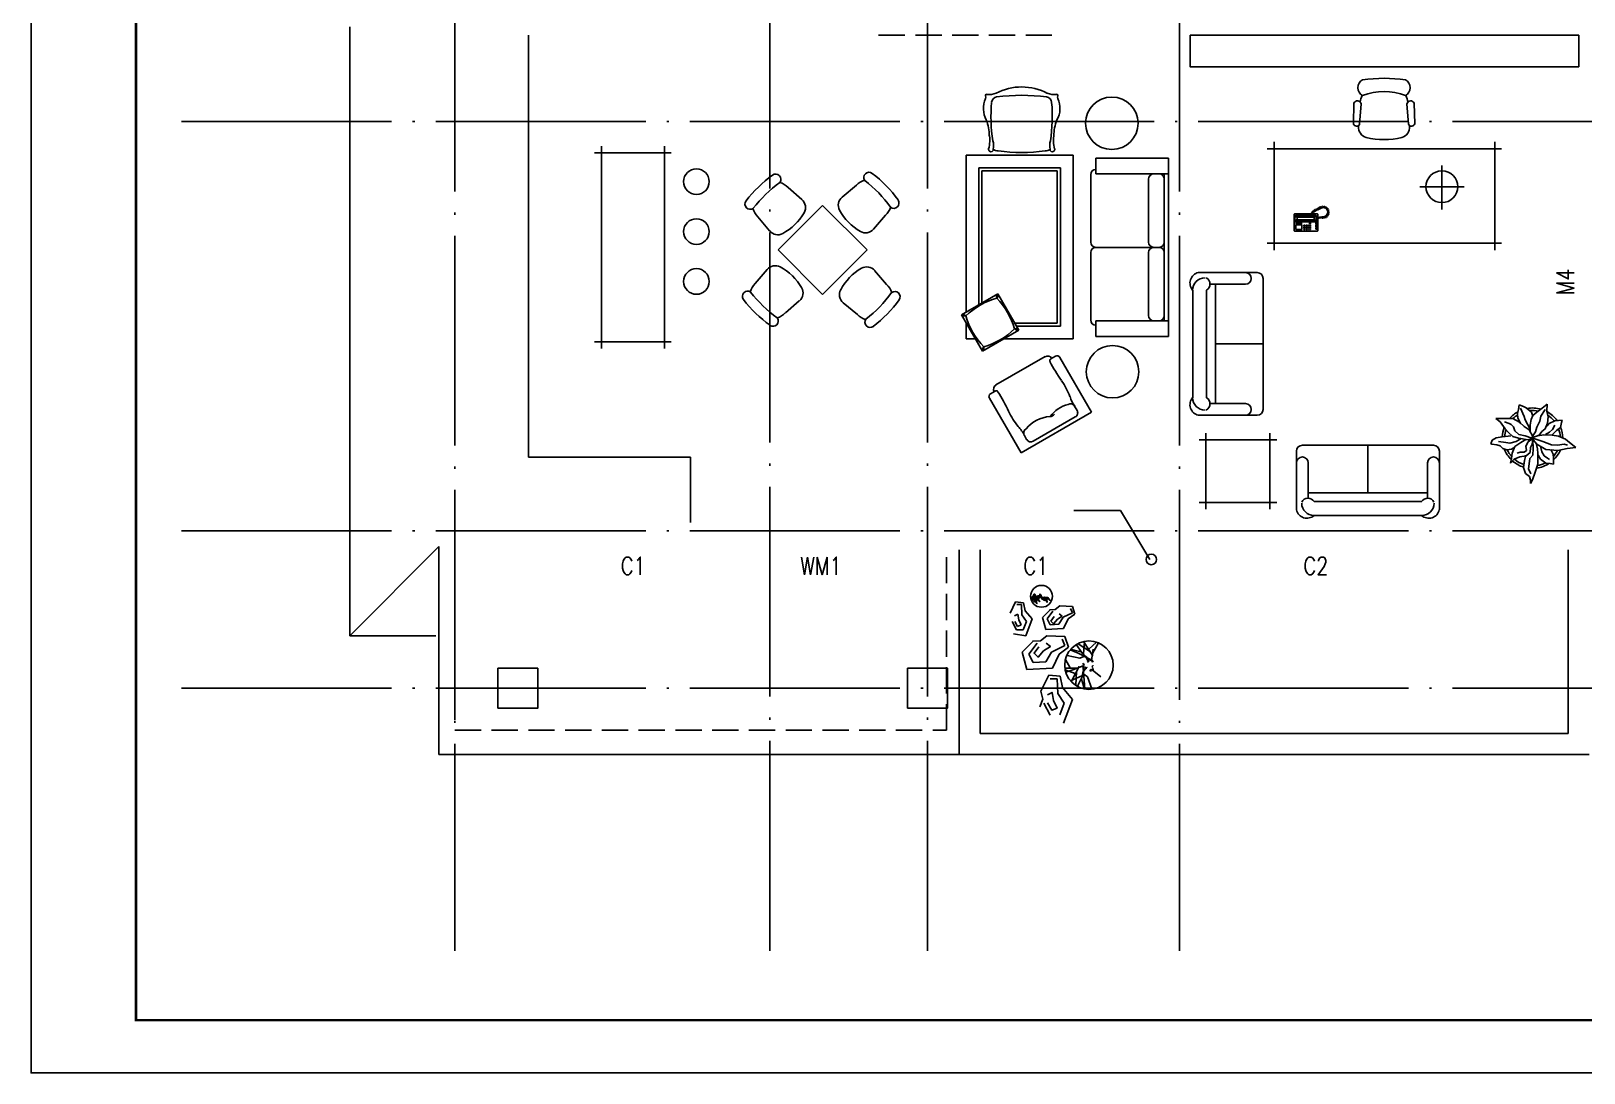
# Model space of a CAD drawing. Extents: x 278352 to 354603, y -396067 to -191104.
# Drawn here: x 324621 to 339406, y -212104 to -202180 of the extents above; entities that cross this region are included whole.
import ezdxf

# ---------------------------------------------------------------- set-up
doc = ezdxf.new("R2010")
doc.units = 0
doc.header["$LTSCALE"] = 1000
doc.header["$MEASUREMENT"] = 0
doc.linetypes.add('DASH', pattern=[0.35, 0.25, -0.1])
doc.linetypes.add('DOTE', pattern=[2.42, 2, -0.2, 0.02, -0.2])
for name, color, linetype in [('DOTE', 1, 'DOTE'), ('lg', 5, 'Continuous'), ('mc', 3, 'Continuous'), ('PM-厨卫', 64, 'Continuous'), ('PM-家具', 46, 'Continuous'), ('PUB_TEXT', 7, 'Continuous'), ('WALL', 255, 'Continuous'), ('xx', 152, 'Continuous'), ('ysg', 4, 'Continuous'), ('图框', 4, 'Continuous')]:
    doc.layers.add(name, color=color, linetype=linetype)
doc.styles.add('_TCH_DIM', font='SIMPLEX', dxfattribs={"bigfont": 'GBCBIG'})

# ---------------------------------------------------------------- blocks, each defined once
blk = doc.blocks.new('A2图框')
blk.add_lwpolyline([(0, 420), (594, 420), (594, 0), (0, 0)], close=True)
at = {"const_width": 0.5}
blk.add_lwpolyline([(583.95, 409.85), (20, 409.85), (20, 10.05), (583.95, 10.05), (583.95, 409.85)], dxfattribs=at)
blk = doc.blocks.new('FFDFEQ')
at = {"layer": 'PM-家具'}
for p, q in [((178709, -78301), (179055, -78101)), ((178826, -78145), (178826, -78233)), ((178979, -78145), (178826, -78145)), ((179055, -78101), (179255, -78448)), ((180575, -78145), (179081, -78145)), ((180575, -79163), (180575, -78145)), ((178909, -78648), (178709, -78301)), ((180455, -78265), (179150, -78265)), ((180425, -78295), (179167, -78295)), ((180425, -79013), (180425, -78295)), ((180455, -79043), (180455, -78265)), ((177740, -78668), (178261, -78366)), ((178302, -78377), (178328, -78421)), ((178656, -78896), (178386, -78429)), ((178826, -78505), (178826, -79163)), ((179255, -78448), (178909, -78648)), ((178946, -78626), (178946, -79043)), ((178976, -78609), (178976, -79013)), ((178128, -79337), (177740, -78668)), ((177850, -78784), (178081, -79184)), ((177906, -78699), (177866, -78721)), ((178649, -79037), (178128, -79337)), ((178634, -78951), (178660, -78996)), ((178946, -79043), (180455, -79043)), ((178976, -79013), (180425, -79013)), ((178144, -79201), (178184, -79178)), ((178826, -79163), (180575, -79163)), ((178955, -79381), (178847, -79381)), ((178847, -79381), (178847, -80071)), ((178997, -79381), (178955, -79381)), ((178997, -79381), (178997, -80071)), ((179005, -79331), (179647, -79331)), ((179697, -79931), (179697, -79381)), ((179747, -79331), (180389, -79331)), ((180439, -79381), (180397, -79381)), ((180397, -79381), (180397, -80071)), ((180439, -79381), (180547, -79381)), ((180547, -79381), (180547, -80071)), ((178997, -79981), (178997, -79931)), ((179047, -79881), (179647, -79881)), ((179697, -79931), (179697, -79981)), ((179697, -79981), (179697, -79931)), ((179747, -79881), (180347, -79881)), ((180397, -79931), (180397, -79981)), ((178847, -80071), (180547, -80071)), ((178997, -80031), (180397, -80031)), ((179647, -80031), (179047, -80031)), ((180347, -80031), (179747, -80031))]:
    blk.add_line(p, q, dxfattribs=at)
for centre in [(178512, -79539), (180879, -79532)]:
    blk.add_circle(centre, 250, dxfattribs=at)
for centre, radius, start, end in [((179246, -78832), 719, 106.3287, 133.6713), ((179087, -78132), 43.9, 136.0908, 193.9092), ((179024, -78115), 33.7, 306.0441, 23.9559), ((178524, -78639), 719, 16.3287, 43.6713), ((178719, -78344), 43.9, 46.0908, 103.9092), ((178736, -78281), 33.7, 216.0441, 293.9559), ((179440, -78110), 719, 196.3287, 223.6713), ((180631, -78381), 22.7, 77.7995, 276.4757), ((180767, -77984), 381, 268.8418, 292.1411), ((181020, -78546), 236, 66.7043, 117.7252), ((181125, -78289), 42.2, 254.458, 291.2109), ((181144, -78339), 11.2, 352.8089, 111.2109), ((181346, -78364), 193, 172.8089, 199.7447), ((177566, -77289), 1383, 294.3411, 303.1385), ((178276, -78392), 30, 30.0686, 120.0686), ((178315, -78432), 17.1, 296.5651, 38.1684), ((178346, -78452), 45.8, 30.0686, 120.0686), ((178718, -77916), 719, 286.3287, 313.6713), ((179226, -78474), 38.8, 41.8887, 108.1113), ((179241, -78417), 33.5, 215.7106, 294.2894), ((182204, -78673), 1604, 172.0107, 187.9893), ((180672, -78443), 56.6, 136.0284, 187.7077), ((180665, -78240), 167, 258.4346, 286.5231), ((180720, -78056), 314, 254.4358, 280.0123), ((180945, -79861), 1480, 84.8336, 99.0603), ((181074, -78443), 56, 8.0378, 84.8336), ((179445, -78673), 1701, 351.9622, 8.0378), ((180698, -78674), 527, 332.1527, 27.673), ((177804, -78461), 258, 293.2268, 316.1009), ((178396, -79129), 635, 114.155, 129.7146), ((178946, -78636), 38.8, 131.8887, 198.1113), ((178889, -78620), 33.5, 305.7106, 24.2894), ((177889, -78761), 45.8, 120.0686, 210.0686), ((177929, -78738), 45.8, 30.0686, 120.0686), ((177745, -78975), 343, 5.3459, 49.2459), ((178134, -78946), 47.6, 176.1859, 234.7408), ((177894, -79199), 318, 15.3633, 52.7395), ((179234, -80177), 1383, 116.8615, 125.6589), ((178618, -78958), 17.1, 21.8316, 123.4349), ((178616, -78919), 45.8, 300.0686, 30.0686), ((180631, -78966), 22.7, 83.5243, 282.2005), ((180672, -78904), 56.6, 172.2923, 223.9716), ((180665, -79107), 167, 73.4769, 101.5654), ((180945, -77485), 1480, 260.9397, 275.1664), ((181074, -78903), 56, 275.1664, 351.9622), ((181346, -78983), 193, 160.2553, 187.1911), ((178055, -78538), 635, 290.2854, 305.845), ((178634, -79011), 30, 299.9314, 29.9314), ((180720, -79290), 314, 79.9877, 105.5642), ((180767, -79362), 381, 67.8589, 91.1582), ((181020, -78812), 226, 241.0746, 294.4959), ((181125, -79058), 42.2, 68.7891, 105.542), ((181144, -79008), 11.2, 248.7891, 7.1911), ((178121, -79161), 45.8, 210.0686, 300.0686), ((178338, -79385), 258, 103.8991, 126.7732), ((178161, -79138), 45.8, 300.0686, 30.0686), ((179005, -79381), 50, 90, 180), ((179647, -79381), 50, 0, 90), ((179747, -79381), 50, 90, 180), ((180389, -79381), 50, 0, 90), ((179047, -79931), 50, 90, 180), ((179047, -79981), 50, 180, 270), ((179647, -79931), 50, 0, 90), ((179647, -79981), 50, 270, 0), ((179747, -79931), 50, 90, 180), ((179747, -79981), 50, 180, 270), ((180347, -79931), 50, 0, 90), ((180347, -79981), 50, 270, 0)]:
    blk.add_arc(centre, radius, start, end, dxfattribs=at)
blk = doc.blocks.new('FFFSES')
at = {"layer": 'PM-家具'}
for p, q in [((185048, -71403), (185064, -71228)), ((185477, -71409), (185464, -71234)), ((184771, -71645), (184596, -71660)), ((184977, -71587), (185577, -71587)), ((184977, -72187), (184977, -71587)), ((185577, -71587), (185577, -72187)), ((185765, -71663), (185940, -71678)), ((184777, -72073), (184602, -72060)), ((185758, -72091), (185934, -72078)), ((185577, -72187), (184977, -72187)), ((185060, -72382), (185075, -72557)), ((185488, -72376), (185475, -72551))]:
    blk.add_line(p, q, dxfattribs=at)
for centre, radius, start, end in [((185098, -71091), 50, 97.5995, 260.6886), ((185250, -72231), 1200, 80.6886, 97.5995), ((185436, -71096), 50, 277.5995, 80.6886), ((185264, -71231), 200, 152.7621, 179.144), ((185249, -72330), 1200, 80.6886, 97.5995), ((185264, -71231), 200, 359.144, 25.3563), ((185148, -71413), 100, 174.144, 253.0354), ((185377, -71416), 100, 285.2527, 4.144), ((185268, -71018), 512, 253.0354, 285.2527), ((185599, -71847), 1200, 172.4005, 189.3114), ((184459, -71695), 50, 9.3114, 172.4005), ((185698, -71845), 1200, 172.4005, 189.3114), ((184599, -71860), 200, 90.856, 117.2379), ((184781, -71745), 100, 16.9646, 95.856), ((185754, -71762), 100, 84.144, 163.0354), ((185937, -71878), 200, 62.7621, 89.144), ((184838, -71863), 1200, 350.6886, 7.5995), ((186077, -71712), 50, 7.5995, 170.6886), ((184387, -71865), 512, 344.7473, 16.9646), ((186149, -71883), 512, 163.0354, 195.2527), ((184937, -71865), 1200, 350.6886, 7.5995), ((184785, -71974), 100, 265.856, 344.7473), ((184464, -72033), 50, 189.3114, 352.4005), ((184599, -71860), 200, 244.6437, 270.856), ((185751, -71991), 100, 195.2527, 274.144), ((185937, -71878), 200, 269.144, 295.3563), ((186071, -72051), 50, 187.5995, 350.6886), ((185160, -72372), 100, 106.9646, 185.856), ((185280, -72767), 512, 74.7473, 106.9646), ((185389, -72369), 100, 355.856, 74.7473), ((185275, -72554), 200, 180.856, 207.2379), ((185275, -72554), 200, 334.6437, 0.856), ((185110, -72694), 50, 99.3114, 262.4005), ((185260, -71455), 1200, 262.4005, 279.3114), ((185262, -71554), 1200, 262.4005, 279.3114), ((185448, -72689), 50, 279.3114, 82.4005)]:
    blk.add_arc(centre, radius, start, end, dxfattribs=at)
blk = doc.blocks.new('fdfdf')
at = {"layer": 'PM-家具'}
for p, q in [((53880, 27044), (53886, 27090)), ((53886, 27090), (53929, 27073)), ((53899, 27057), (53934, 26978)), ((53929, 27073), (53955, 27062)), ((53955, 27062), (54004, 27021)), ((54056, 27019), (54105, 27058)), ((54105, 27058), (54153, 27095)), ((54153, 27095), (54150, 27028)), ((53665, 26961), (53713, 26961)), ((53705, 26927), (53665, 26961)), ((53754, 26860), (53705, 26927)), ((53713, 26961), (53827, 26960)), ((53791, 26911), (53746, 26927)), ((53811, 26903), (53791, 26911)), ((53827, 26960), (53891, 26924)), ((53871, 27006), (53880, 27044)), ((53873, 26962), (53871, 27006)), ((53903, 26908), (53873, 26962)), ((53891, 26924), (53936, 26885)), ((53934, 26978), (53945, 26947)), ((53945, 26947), (53991, 26858)), ((53991, 26899), (54002, 26950)), ((54002, 26950), (54017, 26989)), ((54004, 27021), (54015, 26990)), ((54017, 26989), (54056, 27019)), ((54055, 26877), (54083, 26935)), ((54083, 26935), (54094, 26981)), ((54094, 26981), (54136, 27045)), ((54156, 26914), (54136, 26860)), ((54149, 26888), (54174, 26911)), ((54150, 27028), (54164, 26974)), ((54164, 26974), (54156, 26914)), ((54174, 26911), (54228, 26938)), ((54228, 26938), (54298, 26945)), ((54290, 26920), (54281, 26874)), ((54298, 26945), (54290, 26920)), ((53630, 26752), (53668, 26775)), ((53668, 26775), (53724, 26785)), ((53724, 26785), (53783, 26791)), ((53786, 26827), (53754, 26860)), ((53783, 26791), (53808, 26796)), ((53827, 26788), (53786, 26827)), ((53832, 26880), (53811, 26903)), ((53882, 26771), (53827, 26788)), ((53846, 26842), (53832, 26880)), ((53885, 26806), (53846, 26842)), ((53858, 26739), (53907, 26769)), ((53974, 26757), (53882, 26771)), ((53944, 26794), (53885, 26806)), ((53952, 26761), (53902, 26730)), ((53936, 26885), (53983, 26853)), ((54008, 26771), (53944, 26794)), ((54013, 26769), (53974, 26757)), ((54008, 26764), (53974, 26738)), ((53983, 26853), (54016, 26789)), ((53992, 26842), (53991, 26899)), ((54061, 26794), (54003, 26777)), ((54003, 26777), (54056, 26716)), ((54016, 26789), (54008, 26771)), ((54008, 26775), (54111, 26741)), ((54016, 26763), (54008, 26764)), ((54010, 26786), (54042, 26833)), ((54010, 26714), (54016, 26763)), ((54042, 26833), (54055, 26877)), ((54122, 26803), (54061, 26794)), ((54078, 26802), (54066, 26797)), ((54103, 26835), (54078, 26802)), ((54136, 26860), (54103, 26835)), ((54200, 26802), (54122, 26803)), ((54137, 26808), (54176, 26831)), ((54176, 26831), (54206, 26856)), ((54261, 26791), (54200, 26802)), ((54242, 26844), (54201, 26803)), ((54206, 26856), (54228, 26897)), ((54281, 26874), (54242, 26844)), ((54328, 26763), (54261, 26791)), ((54367, 26730), (54328, 26763)), ((53618, 26717), (53630, 26752)), ((53627, 26716), (53618, 26717)), ((53674, 26710), (53627, 26716)), ((53705, 26700), (53674, 26710)), ((53690, 26742), (53760, 26730)), ((53733, 26674), (53705, 26700)), ((53769, 26661), (53733, 26674)), ((53760, 26730), (53799, 26724)), ((53814, 26669), (53769, 26661)), ((53799, 26724), (53858, 26739)), ((53822, 26630), (53813, 26580)), ((53846, 26686), (53814, 26669)), ((53847, 26694), (53822, 26630)), ((53902, 26730), (53847, 26694)), ((53896, 26639), (53869, 26630)), ((53935, 26639), (53896, 26639)), ((53958, 26655), (53935, 26639)), ((53974, 26738), (53950, 26696)), ((53950, 26696), (53958, 26655)), ((53953, 26605), (53992, 26636)), ((53992, 26636), (53994, 26682)), ((53994, 26682), (54010, 26714)), ((54019, 26675), (54016, 26611)), ((54017, 26757), (54019, 26675)), ((54061, 26672), (54049, 26725)), ((54056, 26716), (54142, 26664)), ((54066, 26627), (54061, 26672)), ((54066, 26577), (54066, 26627)), ((54103, 26641), (54089, 26697)), ((54125, 26603), (54103, 26641)), ((54111, 26741), (54195, 26710)), ((54142, 26664), (54256, 26655)), ((54211, 26619), (54189, 26663)), ((54195, 26710), (54251, 26705)), ((54214, 26582), (54211, 26619)), ((54251, 26705), (54315, 26714)), ((54256, 26655), (54344, 26674)), ((54315, 26714), (54347, 26707)), ((54344, 26674), (54426, 26685)), ((54426, 26685), (54367, 26730)), ((53813, 26580), (53805, 26533)), ((53805, 26533), (53839, 26571)), ((53839, 26571), (53894, 26593)), ((53894, 26593), (53953, 26605)), ((53938, 26561), (53928, 26493)), ((53928, 26493), (53947, 26436)), ((53952, 26611), (53938, 26561)), ((53985, 26553), (53977, 26479)), ((53977, 26479), (53999, 26432)), ((53989, 26580), (53985, 26553)), ((54016, 26611), (53989, 26580)), ((54039, 26450), (54066, 26524)), ((54066, 26524), (54066, 26577)), ((54067, 26610), (54091, 26572)), ((54091, 26572), (54141, 26533)), ((54158, 26583), (54125, 26603)), ((54141, 26533), (54181, 26530)), ((54175, 26569), (54158, 26583)), ((54181, 26530), (54215, 26525)), ((54215, 26525), (54214, 26582)), ((53947, 26436), (53985, 26408)), ((53985, 26408), (53994, 26373)), ((53994, 26373), (53996, 26340)), ((53996, 26340), (54013, 26375)), ((54013, 26375), (54039, 26450))]:
    blk.add_line(p, q, dxfattribs=at)
for radius, start, end in [(288, 73.8719, 100.2962), (288, 118.6607, 139.3394), (264, 122.4977, 134.9165), (264, 77.5972, 95.8114), (288, 35.5459, 61.6545), (264, 37.9244, 56.6132), (288, 159.5437, 177.497), (264, 162.5998, 176.7301), (264, 2.4943, 19.3441), (288, 0.2558, 21.4138), (288, 200.8196, 225.1979), (264, 204.6653, 221.5244), (264, 318.8651, 333.7239), (288, 314.1527, 337.0232), (288, 229.0184, 252.877), (264, 229.4229, 252.0136), (288, 277.705, 303.0437), (264, 280.4655, 297.3101)]:
    blk.add_arc((54014, 26772), radius, start, end, dxfattribs=at)

msp = doc.modelspace()

# ---------------------------------------------------------------- linework, layer by layer
at = {"layer": 'DOTE'}
for p, q in [((328656, -192029), (328656, -210940)), ((331656, -210940), (331656, -192029)), ((333156, -210940), (333156, -192029)), ((335556, -192029), (335556, -210940)), ((326054, -203040), (351988, -203040)), ((326054, -206940), (351988, -206940)), ((326054, -208440), (351988, -208440))]:
    msp.add_line(p, q, dxfattribs=at)
at = {"layer": 'lg'}
for p, q in [((327656, -202140), (327656, -207940)), ((327656, -207940), (328505, -207091)), ((328505, -207091), (328505, -209070)), ((333456, -207121), (333456, -209070)), ((333656, -207121), (333656, -208870)), ((339256, -207121), (339256, -208870)), ((327656, -207940), (328475, -207940)), ((339256, -208870), (333656, -208870)), ((339456, -209070), (328505, -209070))]:
    msp.add_line(p, q, dxfattribs=at)
at = {"layer": 'PM-厨卫'}
for p, q in [((329356, -202220), (329356, -206240)), ((330052, -203275), (330052, -205205)), ((330652, -205205), (330652, -203275)), ((330717, -203340), (329987, -203340)), ((329987, -205140), (330717, -205140)), ((329356, -206240), (330900, -206240)), ((330900, -206860), (330900, -206240))]:
    msp.add_line(p, q, dxfattribs=at)
for centre in [(330956, -203614), (330956, -204090), (330956, -204565)]:
    msp.add_circle(centre, 122, dxfattribs=at)
at = {"layer": 'PM-家具'}
for p, q in [((337211, -203064), (337216, -202867)), ((337270, -203068), (337285, -202873)), ((337736, -203068), (337721, -202873)), ((337795, -203064), (337790, -202867)), ((337260, -203087), (337260, -203080)), ((337260, -203087), (337260, -203080)), ((337746, -203087), (337745, -203080)), ((336456, -204266), (336456, -203236)), ((338556, -204266), (338556, -203236)), ((336391, -203301), (338621, -203301)), ((338053, -203460), (338053, -203881)), ((337842, -203663), (338264, -203663)), ((336858, -203876), (336851, -203879)), ((336851, -203879), (336855, -203888)), ((336865, -203882), (336858, -203876)), ((336869, -203869), (336863, -203873)), ((336863, -203873), (336865, -203882)), ((336878, -203874), (336869, -203869)), ((336871, -203882), (336890, -203872)), ((336881, -203862), (336875, -203865)), ((336875, -203865), (336878, -203874)), ((336890, -203868), (336881, -203862)), ((336899, -203855), (336889, -203858)), ((336889, -203858), (336890, -203868)), ((336890, -203872), (336920, -203861)), ((336902, -203864), (336899, -203855)), ((336909, -203852), (336902, -203854)), ((336902, -203854), (336902, -203864)), ((336916, -203859), (336909, -203852)), ((336924, -203848), (336916, -203850)), ((336916, -203850), (336916, -203859)), ((336920, -203861), (336944, -203866)), ((336927, -203858), (336924, -203848)), ((336931, -203850), (336927, -203858)), ((336938, -203851), (336931, -203850)), ((336937, -203861), (336938, -203851)), ((336946, -203853), (336937, -203861)), ((336944, -203866), (336958, -203880)), ((336953, -203856), (336946, -203853)), ((336950, -203865), (336953, -203856)), ((336958, -203861), (336950, -203865)), ((336962, -203865), (336958, -203861)), ((336958, -203874), (336962, -203865)), ((336967, -203870), (336958, -203874)), ((336963, -203882), (336972, -203875)), ((336972, -203875), (336967, -203870)), ((336648, -203924), (336651, -203921)), ((336648, -204083), (336648, -203924)), ((336651, -203921), (336870, -203921)), ((336652, -203942), (336660, -203934)), ((336652, -203990), (336652, -203942)), ((336660, -203996), (336652, -203990)), ((336654, -203945), (336657, -203939)), ((336654, -203983), (336654, -203945)), ((336675, -203953), (336654, -203945)), ((336675, -203975), (336654, -203983)), ((336654, -203983), (336657, -203990)), ((336657, -203939), (336663, -203937)), ((336657, -203990), (336663, -203991)), ((336660, -203934), (336851, -203934)), ((336852, -203996), (336660, -203996)), ((336662, -204024), (336721, -204024)), ((336662, -204070), (336662, -204024)), ((336663, -203937), (336706, -203937)), ((336663, -203937), (336678, -203951)), ((336663, -203991), (336678, -203977)), ((336663, -203991), (336706, -203991)), ((336670, -204007), (336665, -204007)), ((336665, -204007), (336665, -204020)), ((336665, -204020), (336670, -204020)), ((336670, -204020), (336670, -204007)), ((336678, -203951), (336675, -203953)), ((336675, -203953), (336675, -203975)), ((336678, -203977), (336675, -203975)), ((336675, -204007), (336675, -204020)), ((336679, -204007), (336675, -204007)), ((336675, -204020), (336679, -204020)), ((336749, -203951), (336678, -203951)), ((336749, -203977), (336678, -203977)), ((336679, -204020), (336679, -204007)), ((336684, -204007), (336684, -204020)), ((336689, -204007), (336684, -204007)), ((336684, -204020), (336689, -204020)), ((336689, -204020), (336689, -204007)), ((336694, -204007), (336694, -204020)), ((336698, -204007), (336694, -204007)), ((336694, -204020), (336698, -204020)), ((336698, -204020), (336698, -204007)), ((336703, -204007), (336703, -204020)), ((336708, -204007), (336703, -204007)), ((336703, -204020), (336708, -204020)), ((336706, -203937), (336714, -203940)), ((336706, -203991), (336714, -203988)), ((336708, -204020), (336708, -204007)), ((336713, -204007), (336713, -204020)), ((336717, -204007), (336713, -204007)), ((336713, -204020), (336717, -204020)), ((336714, -203940), (336722, -203945)), ((336714, -203988), (336722, -203983)), ((336717, -204020), (336717, -204007)), ((336721, -204024), (336721, -204070)), ((336722, -203945), (336733, -203947)), ((336722, -203983), (336733, -203982)), ((336733, -203947), (336749, -203947)), ((336733, -203982), (336749, -203982)), ((336779, -203947), (336749, -203947)), ((336749, -203951), (336835, -203951)), ((336749, -203977), (336835, -203977)), ((336779, -203982), (336749, -203982)), ((336790, -203945), (336779, -203947)), ((336790, -203983), (336779, -203982)), ((336798, -203940), (336790, -203945)), ((336798, -203988), (336790, -203983)), ((336792, -204018), (336792, -204005)), ((336792, -204005), (336802, -204005)), ((336802, -204018), (336792, -204018)), ((336806, -203937), (336798, -203940)), ((336806, -203991), (336798, -203988)), ((336802, -204005), (336802, -204018)), ((336849, -203937), (336806, -203937)), ((336849, -203991), (336806, -203991)), ((336812, -203912), (336811, -203921)), ((336814, -203909), (336812, -203912)), ((336820, -203904), (336814, -203909)), ((336816, -203921), (336817, -203915)), ((336817, -203915), (336820, -203912)), ((336821, -203898), (336820, -203904)), ((336820, -203912), (336823, -203908)), ((336822, -203895), (336821, -203898)), ((336825, -203894), (336822, -203895)), ((336823, -203908), (336825, -203906)), ((336834, -203899), (336825, -203894)), ((336825, -203906), (336825, -203903)), ((336825, -203903), (336828, -203906)), ((336828, -203906), (336837, -203901)), ((336836, -203888), (336831, -203890)), ((336831, -203890), (336834, -203899)), ((336849, -203937), (336835, -203951)), ((336835, -203951), (336838, -203953)), ((336835, -203977), (336838, -203975)), ((336849, -203991), (336835, -203977)), ((336845, -203893), (336836, -203888)), ((336837, -203901), (336855, -203890)), ((336838, -203953), (336859, -203945)), ((336838, -203953), (336838, -203975)), ((336838, -203975), (336859, -203983)), ((336847, -203881), (336842, -203884)), ((336842, -203884), (336845, -203893)), ((336855, -203888), (336847, -203881)), ((336856, -203939), (336849, -203937)), ((336856, -203990), (336849, -203991)), ((336851, -203934), (336860, -203942)), ((336860, -203988), (336852, -203996)), ((336852, -204007), (336852, -204023)), ((336862, -204007), (336852, -204007)), ((336852, -204023), (336862, -204023)), ((336867, -203960), (336854, -203961)), ((336854, -203961), (336854, -203966)), ((336854, -203966), (336868, -203965)), ((336855, -203890), (336868, -203884)), ((336859, -203945), (336856, -203939)), ((336859, -203983), (336856, -203990)), ((336859, -203961), (336859, -203945)), ((336859, -203983), (336859, -203966)), ((336860, -203942), (336860, -203960)), ((336860, -203966), (336860, -203988)), ((336862, -204023), (336862, -204007)), ((336877, -203958), (336867, -203960)), ((336868, -203884), (336869, -203881)), ((336868, -203965), (336884, -203962)), ((336869, -203881), (336871, -203882)), ((336870, -203921), (336873, -203924)), ((336873, -203924), (336873, -203959)), ((336873, -203964), (336873, -204083)), ((336892, -203954), (336877, -203958)), ((336884, -203962), (336899, -203958)), ((336900, -203953), (336892, -203954)), ((336899, -203958), (336907, -203958)), ((336908, -203953), (336900, -203953)), ((336907, -203958), (336909, -203957)), ((336912, -203948), (336908, -203953)), ((336909, -203957), (336913, -203961)), ((336920, -203949), (336912, -203948)), ((336913, -203961), (336920, -203961)), ((336940, -203947), (336920, -203949)), ((336920, -203961), (336922, -203952)), ((336922, -203952), (336927, -203961)), ((336927, -203961), (336936, -203960)), ((336936, -203960), (336937, -203950)), ((336937, -203950), (336944, -203959)), ((336955, -203935), (336940, -203947)), ((336944, -203959), (336952, -203955)), ((336952, -203955), (336950, -203945)), ((336950, -203945), (336959, -203950)), ((336964, -203918), (336955, -203935)), ((336958, -203880), (336966, -203899)), ((336964, -203945), (336959, -203938)), ((336959, -203938), (336968, -203939)), ((336959, -203950), (336964, -203945)), ((336973, -203881), (336963, -203882)), ((336966, -203899), (336964, -203918)), ((336972, -203933), (336965, -203925)), ((336965, -203925), (336976, -203926)), ((336968, -203939), (336972, -203933)), ((336969, -203894), (336975, -203886)), ((336978, -203894), (336969, -203894)), ((336969, -203903), (336979, -203900)), ((336978, -203906), (336969, -203903)), ((336969, -203915), (336978, -203911)), ((336978, -203919), (336969, -203915)), ((336975, -203886), (336973, -203881)), ((336976, -203926), (336978, -203919)), ((336979, -203900), (336978, -203894)), ((336978, -203911), (336978, -203906)), ((336651, -204086), (336648, -204083)), ((336870, -204086), (336651, -204086)), ((336721, -204070), (336662, -204070)), ((336740, -204028), (336749, -204028)), ((336740, -204037), (336740, -204028)), ((336749, -204037), (336740, -204037)), ((336740, -204053), (336740, -204044)), ((336740, -204044), (336749, -204044)), ((336749, -204053), (336740, -204053)), ((336740, -204069), (336740, -204059)), ((336740, -204059), (336749, -204059)), ((336749, -204069), (336740, -204069)), ((336749, -204028), (336749, -204037)), ((336749, -204044), (336749, -204053)), ((336749, -204059), (336749, -204069)), ((336757, -204037), (336757, -204028)), ((336757, -204028), (336767, -204028)), ((336767, -204037), (336757, -204037)), ((336757, -204053), (336757, -204044)), ((336757, -204044), (336767, -204044)), ((336767, -204053), (336757, -204053)), ((336757, -204069), (336757, -204059)), ((336757, -204059), (336767, -204059)), ((336767, -204069), (336757, -204069)), ((336767, -204028), (336767, -204037)), ((336767, -204044), (336767, -204053)), ((336767, -204059), (336767, -204069)), ((336775, -204028), (336784, -204028)), ((336775, -204037), (336775, -204028)), ((336784, -204037), (336775, -204037)), ((336775, -204053), (336775, -204044)), ((336775, -204044), (336784, -204044)), ((336784, -204053), (336775, -204053)), ((336775, -204069), (336775, -204059)), ((336775, -204059), (336784, -204059)), ((336784, -204069), (336775, -204069)), ((336784, -204028), (336784, -204037)), ((336784, -204044), (336784, -204053)), ((336784, -204059), (336784, -204069)), ((336792, -204037), (336792, -204028)), ((336792, -204028), (336802, -204028)), ((336802, -204037), (336792, -204037)), ((336792, -204053), (336792, -204044)), ((336792, -204044), (336802, -204044)), ((336802, -204053), (336792, -204053)), ((336792, -204069), (336792, -204059)), ((336792, -204059), (336802, -204059)), ((336802, -204069), (336792, -204069)), ((336802, -204028), (336802, -204037)), ((336802, -204044), (336802, -204053)), ((336802, -204059), (336802, -204069)), ((336862, -204029), (336852, -204029)), ((336852, -204029), (336852, -204045)), ((336852, -204045), (336862, -204045)), ((336862, -204051), (336852, -204051)), ((336852, -204051), (336852, -204067)), ((336852, -204067), (336862, -204067)), ((336862, -204045), (336862, -204029)), ((336862, -204067), (336862, -204051)), ((336873, -204083), (336870, -204086)), ((338621, -204201), (336391, -204201)), ((335735, -204480), (336295, -204480)), ((335846, -204592), (336183, -204592)), ((335897, -204592), (335897, -205728)), ((336351, -204592), (336351, -204536)), ((336351, -204592), (336351, -205784)), ((335681, -204648), (335681, -205672)), ((335813, -204648), (335813, -205672)), ((335897, -205160), (336351, -205160)), ((335846, -205728), (336183, -205728)), ((335735, -205840), (336295, -205840)), ((335741, -206074), (336481, -206074)), ((335806, -206735), (335806, -206009)), ((336416, -206009), (336416, -206735)), ((336416, -206735), (336416, -206009)), ((336669, -206741), (336669, -206181)), ((337917, -206125), (336725, -206125)), ((337349, -206578), (337349, -206125)), ((337917, -206125), (337973, -206125)), ((338029, -206741), (338029, -206181)), ((336781, -206630), (336781, -206293)), ((337917, -206630), (337917, -206293)), ((336481, -206670), (335741, -206670)), ((337917, -206578), (336781, -206578)), ((337861, -206662), (336837, -206662)), ((337861, -206795), (336837, -206795)), ((333995, -207618, -17862), (333942, -207726, -17862)), ((334070, -207626, -17862), (333995, -207618, -17862)), ((334050, -207642, -17862), (334005, -207641, -17862)), ((334054, -207740, -17862), (334050, -207642, -17862)), ((334086, -207701, -17862), (334070, -207626, -17862)), ((334154, -207780, -17862), (334086, -207701, -17862)), ((334324, -207692, -17862), (334250, -207766, -17862)), ((334350, -207706, -17862), (334295, -207778, -17862)), ((334372, -207689, -17862), (334319, -207692, -17862)), ((334416, -207656, -17862), (334372, -207689, -17862)), ((334535, -207660, -17862), (334416, -207656, -17862)), ((334448, -207764, -17862), (334536, -207721, -17862)), ((334536, -207721, -17862), (334518, -207679, -17862)), ((334559, -207733, -17862), (334535, -207660, -17862)), ((333961, -207805, -17862), (334004, -207885, -17862)), ((334017, -207733, -17862), (333985, -207750, -17862)), ((333987, -207803, -17862), (334014, -207851, -17862)), ((334014, -207851, -17862), (334049, -207837, -17862)), ((334025, -207787, -17862), (334017, -207733, -17862)), ((334049, -207837, -17862), (334025, -207787, -17862)), ((334097, -207804, -17862), (334054, -207740, -17862)), ((334068, -207882, -17862), (334097, -207804, -17862)), ((334093, -207939, -17862), (334154, -207780, -17862)), ((334250, -207766, -17862), (334282, -207881, -17862)), ((334282, -207881, -17862), (334452, -207871, -17862)), ((334295, -207778, -17862), (334324, -207835, -17862)), ((334324, -207835, -17862), (334407, -207830, -17862)), ((334363, -207755, -17862), (334330, -207800, -17862)), ((334330, -207800, -17862), (334357, -207826, -17862)), ((334357, -207826, -17862), (334393, -207783, -17862)), ((334393, -207783, -17862), (334439, -207754, -17862)), ((334407, -207830, -17862), (334448, -207764, -17862)), ((334439, -207754, -17862), (334411, -207732, -17862)), ((334452, -207871, -17862), (334496, -207778, -17862)), ((334496, -207778, -17862), (334559, -207733, -17862)), ((333975, -207921, -17862), (334093, -207939, -17862)), ((334004, -207885, -17862), (334068, -207882, -17862)), ((334161, -207992, -17862), (334056, -208097, -17862)), ((334199, -208011, -17862), (334121, -208114, -17862)), ((334231, -207988, -17862), (334155, -207992, -17862)), ((334293, -207940, -17862), (334231, -207988, -17862)), ((334463, -207947, -17862), (334293, -207940, -17862)), ((334465, -208033, -17862), (334439, -207973, -17862)), ((334498, -208050, -17862), (334463, -207947, -17862)), ((334729, -208132, -17862), (334642, -207995, -17862)), ((334056, -208097, -17862), (334102, -208261, -17862)), ((334121, -208114, -17862), (334161, -208196, -17862)), ((334281, -208188, -17862), (334338, -208095, -17862)), ((334338, -208095, -17862), (334465, -208033, -17862)), ((334345, -208248, -17862), (334408, -208114, -17862)), ((334408, -208114, -17862), (334498, -208050, -17862)), ((334606, -208153, -17862), (334485, -208129, -17862)), ((334590, -208107, -17862), (334515, -208073, -17862)), ((334615, -208092, -17862), (334517, -208069, -17862)), ((334587, -208046, -17862), (334572, -208024, -17862)), ((334631, -208109, -17862), (334587, -208046, -17862)), ((334702, -208162, -17862), (334590, -208107, -17862)), ((334644, -208136, -17862), (334606, -208153, -17862)), ((334672, -208143, -17862), (334615, -208092, -17862)), ((334668, -208147, -17862), (334631, -208109, -17862)), ((334684, -208180, -17862), (334668, -208147, -17862)), ((334689, -208180, -17862), (334672, -208143, -17862)), ((334700, -208169, -17862), (334709, -208160, -17862)), ((334709, -208160, -17862), (334711, -208171, -17862)), ((334717, -208171, -17862), (334732, -208067, -17862)), ((334102, -208261, -17862), (334345, -208248, -17862)), ((334161, -208196, -17862), (334281, -208188, -17862)), ((334637, -208277, -17862), (334621, -208352, -17862)), ((334642, -208279, -17862), (334628, -208330, -17862)), ((334633, -208237, -17862), (334642, -208229, -17862)), ((334645, -208241, -17862), (334633, -208237, -17862)), ((334635, -208211, -17862), (334639, -208203, -17862)), ((334640, -208217, -17862), (334635, -208211, -17862)), ((334660, -208244, -17862), (334637, -208277, -17862)), ((334638, -208241, -17862), (334646, -208366, -17862)), ((334639, -208203, -17862), (334649, -208209, -17862)), ((334652, -208209, -17862), (334640, -208217, -17862)), ((334642, -208229, -17862), (334651, -208231, -17862)), ((334663, -208248, -17862), (334642, -208279, -17862)), ((334649, -208235, -17862), (334645, -208241, -17862)), ((334645, -208305, -17862), (334678, -208330, -17862)), ((334660, -208244, -17862), (334666, -208236, -17862)), ((334665, -208250, -17862), (334660, -208244, -17862)), ((334672, -208250, -17862), (334665, -208250, -17862)), ((334669, -208238, -17862), (334672, -208250, -17862)), ((334678, -208188, -17862), (334681, -208181, -17862)), ((334690, -208190, -17862), (334678, -208188, -17862)), ((334681, -208181, -17862), (334689, -208180, -17862)), ((334689, -208180, -17862), (334693, -208189, -17862)), ((334702, -208175, -17862), (334700, -208169, -17862)), ((334704, -208262, -17862), (334717, -208267, -17862)), ((334711, -208171, -17862), (334705, -208179, -17862)), ((334706, -208276, -17862), (334706, -208264, -17862)), ((334714, -208275, -17862), (334706, -208276, -17862)), ((334717, -208267, -17862), (334714, -208275, -17862)), ((334730, -208237, -17862), (334720, -208236, -17862)), ((334721, -208233, -17862), (334729, -208224, -17862)), ((334722, -208176, -17862), (334730, -208175, -17862)), ((334724, -208190, -17862), (334722, -208176, -17862)), ((334727, -208260, -17862), (334723, -208251, -17862)), ((334724, -208265, -17862), (334807, -208331, -17862)), ((334735, -208182, -17862), (334725, -208188, -17862)), ((334738, -208264, -17862), (334727, -208260, -17862)), ((334728, -208251, -17862), (334735, -208252, -17862)), ((334729, -208224, -17862), (334733, -208229, -17862)), ((334311, -208316, -17862), (334235, -208469, -17862)), ((334419, -208326, -17862), (334311, -208316, -17862)), ((334391, -208349, -17862), (334325, -208349, -17862)), ((334396, -208490, -17862), (334391, -208349, -17862)), ((334442, -208434, -17862), (334419, -208326, -17862)), ((334538, -208546, -17862), (334442, -208434, -17862)), ((334595, -208400, -17862), (334584, -208424, -17862)), ((334628, -208330, -17862), (334595, -208400, -17862)), ((334621, -208352, -17862), (334650, -208449, -17862)), ((334646, -208366, -17862), (334655, -208448, -17862)), ((334678, -208330, -17862), (334719, -208446, -17862)), ((334254, -208545, -17862), (334227, -208616, -17862)), ((334235, -208469, -17862), (334254, -208545, -17862)), ((334263, -208583, -17862), (334325, -208697, -17862)), ((334458, -208581, -17862), (334396, -208490, -17862)), ((334416, -208693, -17862), (334458, -208581, -17862)), ((334452, -208773, -17862), (334538, -208546, -17862))]:
    msp.add_line(p, q, dxfattribs=at)
msp.add_lwpolyline([(335656, -202220), (339356, -202220), (339356, -202520), (335656, -202520)], close=True, dxfattribs=at)
at = {"layer": 'PM-家具', "elevation": -17862}
for points in [[(334143, -207596), (334152, -207570), (334166, -207567), (334162, -207580), (334143, -207595)], [(334160, -207570), (334167, -207546), (334176, -207542), (334174, -207556), (334161, -207570)], [(334165, -207570), (334163, -207583), (334171, -207606), (334175, -207584), (334167, -207568)], [(334167, -207566), (334176, -207564), (334198, -207593), (334179, -207580), (334169, -207568)], [(334176, -207547), (334175, -207561), (334189, -207584), (334187, -207562), (334178, -207548)], [(334222, -207560), (334207, -207559), (334194, -207582), (334224, -207560)], [(334222, -207562), (334212, -207571), (334213, -207588), (334221, -207577), (334222, -207561)], [(334222, -207562), (334240, -207567), (334258, -207593), (334235, -207576), (334224, -207565)], [(334227, -207542), (334225, -207555), (334240, -207578), (334238, -207556), (334229, -207543)], [(334283, -207574), (334268, -207571), (334244, -207591), (334271, -207582), (334284, -207575)], [(334282, -207583), (334289, -207573), (334303, -207577), (334322, -207601), (334298, -207581), (334284, -207582)], [(334185, -207587), (334171, -207585), (334147, -207605), (334174, -207595), (334187, -207588)], [(334168, -207621), (334175, -207597), (334183, -207592), (334181, -207606), (334169, -207621)], [(334184, -207598), (334182, -207611), (334197, -207634), (334195, -207612), (334186, -207599)], [(334184, -207596), (334192, -207586), (334205, -207590), (334224, -207614), (334200, -207594), (334186, -207595)], [(334265, -207607), (334272, -207584), (334281, -207579), (334279, -207593), (334266, -207607)], [(334282, -207585), (334280, -207598), (334294, -207621), (334292, -207599), (334284, -207585)], [(334217, -208044), (334171, -208107), (334209, -208145), (334261, -208084), (334326, -208042), (334286, -208011)], [(334699, -208088), (334699, -208088), (334592, -208017), (334592, -208017)], [(334642, -208112), (334640, -208111), (334651, -207993)], [(334691, -208066), (334766, -208002), (334766, -208002)], [(334726, -208110), (334785, -208008)], [(334515, -208245), (334515, -208245), (334471, -208166)], [(334582, -208247), (334464, -208247)], [(334561, -208299), (334467, -208266), (334467, -208266)], [(334639, -208225), (334541, -208263), (334474, -208287), (334474, -208287)], [(334599, -208234), (334599, -208234), (334524, -208378)], [(334576, -208281), (334576, -208281), (334568, -208410), (334568, -208410)], [(334625, -208319), (334625, -208321), (334518, -208370)], [(334300, -208580), (334339, -208648), (334389, -208629), (334354, -208556), (334342, -208479), (334298, -208504)]]:
    msp.add_lwpolyline(points, dxfattribs=at)
at = {"layer": 'PM-家具'}
for centre, radius in [((338053, -203663), 151), ((334241, -207564, -17862), 104), ((334693, -208220, -17862), 231)]:
    msp.add_circle(centre, radius, dxfattribs=at)
for centre, radius, start, end in [((337342, -202719), 87.7, 120.3927, 239.6073), ((337503, -204217), 1587, 82.5907, 97.4093), ((337663, -202719), 87.7, 300.3927, 59.6073), ((337476, -202884), 203, 153.618, 171.9048), ((337503, -203333), 577, 69.209, 110.791), ((337527, -202884), 203, 7.3347, 26.2122), ((337249, -202881), 36.3, 12.8663, 157.8436), ((337756, -202881), 36.3, 22.1564, 167.1337), ((337241, -203054), 32, 198.7162, 333.9569), ((337361, -203096), 102, 175, 253.8913), ((337644, -203096), 102, 286.1087, 5), ((337764, -203054), 32, 206.0431, 341.2838), ((337503, -202498), 716, 256.275, 283.725), ((335759, -204581), 104, 103.9044, 220.5097), ((335798, -204648), 118, 90, 180), ((335778, -204590), 67.5, 301.0124, 62.4126), ((336183, -204536), 56, 270, 90), ((336295, -204536), 56, 0, 90), ((335759, -205739), 104, 139.4903, 256.0956), ((335798, -205672), 118, 180, 270), ((335778, -205730), 67.5, 297.5874, 58.9876), ((336183, -205784), 56, 270, 90), ((336295, -205784), 56, 270, 0), ((336725, -206181), 56, 90, 180), ((336725, -206293), 56, 0, 180), ((337973, -206293), 56, 0, 180), ((337973, -206181), 56, 0, 90), ((336779, -206697), 67.5, 31.0124, 152.4126), ((336837, -206677), 118, 180, 270), ((337918, -206697), 67.5, 27.5874, 148.9876), ((337861, -206677), 118, 270, 0), ((336769, -206716), 104, 193.9044, 310.5097), ((337928, -206716), 104, 229.4903, 346.0956)]:
    msp.add_arc(centre, radius, start, end, dxfattribs=at)
at = {"layer": 'PUB_TEXT'}
msp.add_lwpolyline([(334548, -206746), (334993, -206746), (335273, -207213)], dxfattribs=at)
at = {"layer": 'WALL'}
for points in [[(329066, -208630), (329066, -208250), (329446, -208250), (329446, -208630)], [(332966, -208630), (332966, -208250), (333346, -208250), (333346, -208630)]]:
    msp.add_lwpolyline(points, close=True, dxfattribs=at)
at = {"layer": 'xx', "linetype": 'DASH'}
msp.add_line((332691, -202220), (334401, -202220), dxfattribs=at)
msp.add_lwpolyline([(328656, -207091), (328656, -208840), (333336, -208840), (333336, -207091)], dxfattribs=at)
at = {"layer": 'ysg'}
msp.add_circle((335287, -207213), 50, dxfattribs=at)

# ---------------------------------------------------------------- block references
for name, p, rotation in [('FFDFEQ', (255379, -383937), 90), ('FFFSES', (150315, -284443), 45)]:
    msp.add_blockref(name, p, dxfattribs=dict(rotation=rotation))
msp.add_blockref('fdfdf', (284902, -232830))
at = {"layer": '图框', "xscale": 50, "yscale": 50, "zscale": 50}
msp.add_blockref('A2图框', (324621, -212104), dxfattribs=at)

# ---------------------------------------------------------------- texts
at = {"layer": 'mc', "style": '_TCH_DIM', "width": 0.8}
msp.add_text('M4', height=168.8, rotation=90, dxfattribs=at).set_placement((339313, -204697))
for s, p in [('C1', (330236, -207359)), ('WM1', (331945, -207359)), ('C1', (334070, -207359)), ('C2', (336735, -207359))]:
    msp.add_text(s, height=168.8, dxfattribs=at).set_placement(p)

doc.saveas('drawing.dxf')
